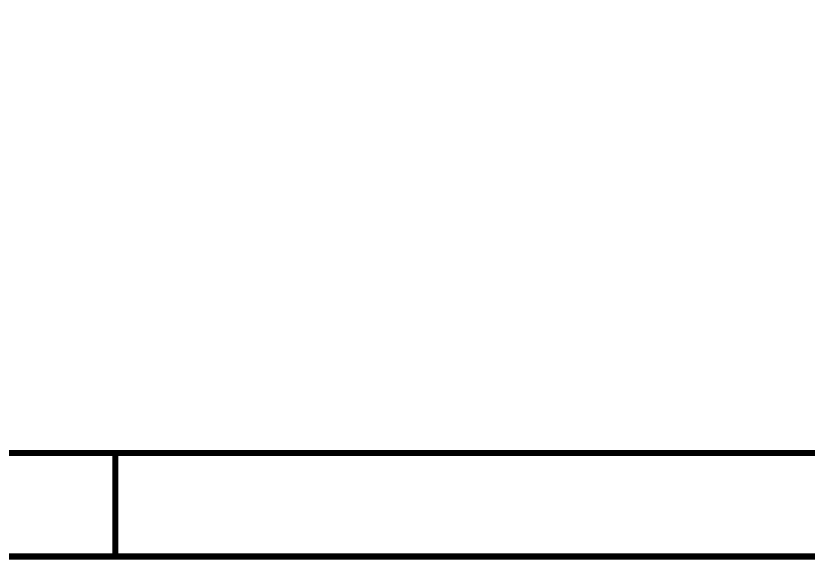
# Model space of a CAD drawing. Header units: inches. Extents: x 0 to 17, y 0 to 11.7.
# Drawn here: x 8.436 to 9.939, y -0.006 to 1.028 of the extents above; entities that cross this region are included whole.
import ezdxf

# ---------------------------------------------------------------- set-up
doc = ezdxf.new("R2010")
doc.units = ezdxf.units.IN
doc.header["$MEASUREMENT"] = 0
doc.layers.add('Sheet', color=255, linetype='Continuous')

msp = doc.modelspace()

# ---------------------------------------------------------------- linework, layer by layer
at = {"layer": 'Sheet'}
for points in [[(0.0013, 7.6, 0.0039, 0.0039, 0), (0.0013, 0, 0.0039, 0.0039, 0), (11.4991, 0, 0.0039, 0.0039, 0), (11.4991, 7.6, 0.0039, 0.0039, 0), (0.0013, 7.6, 0.0039, 0.0039, 0), (0.0013, 7.6, 0.0039, 0.0039, 0)], [(0.2015, 7.3998, 0.0039, 0.0039, 0), (0.2015, 0.1998, 0.0039, 0.0039, 0), (11.2989, 0.1998, 0.0039, 0.0039, 0), (11.2989, 7.3998, 0.0039, 0.0039, 0), (0.2015, 7.3998, 0.0039, 0.0039, 0), (0.2015, 7.3998, 0.0039, 0.0039, 0)]]:
    msp.add_lwpolyline(points, format="xyseb", close=True, dxfattribs=at)
for points in [[(16.3355, 0.1976, 0.0118, 0.0118, 0), (0.1993, 0.1976, 0.0118, 0.0118, 0)], [(8.6246, 0, 0.0118, 0.0118, 0), (8.6246, 0.1998, 0.0118, 0.0118, 0)], [(16.5321, 0.0009, 0.0118, 0.0118, 0), (0.0018, 0.0009, 0.0118, 0.0118, 0)]]:
    msp.add_lwpolyline(points, format="xyseb", dxfattribs=at)

doc.saveas('drawing.dxf')
